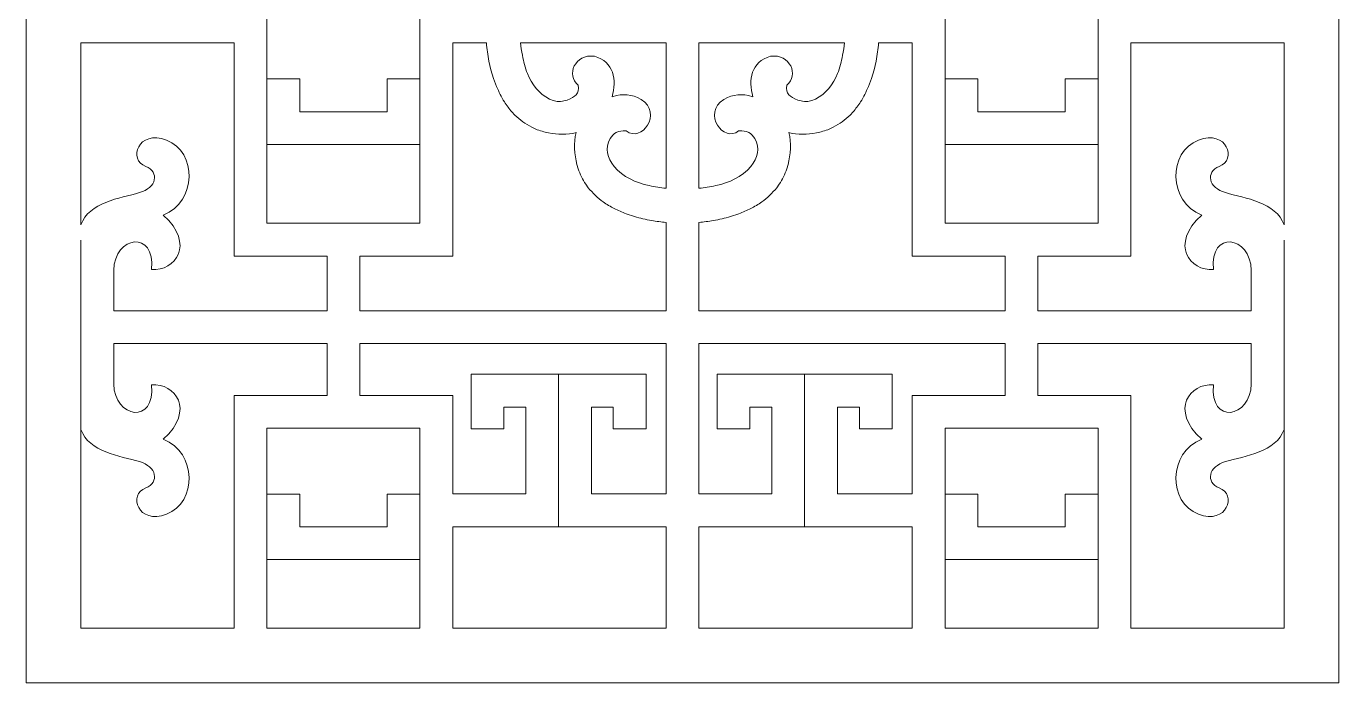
# Model space of a CAD drawing. Header units: centimetres. Extents: x 12.5 to 27.5, y -9.5 to -2.7.
# Drawn here: x 12.49 to 19.3, y -9.5 to -6.1 of the extents above; entities that cross this region are included whole.
import ezdxf

# ---------------------------------------------------------------- set-up
doc = ezdxf.new("R2010")
doc.units = ezdxf.units.CM
doc.header["$MEASUREMENT"] = 0
doc.layers.add('layer 1', color=7, linetype='Continuous')

msp = doc.modelspace()

# ---------------------------------------------------------------- linework, layer by layer
at = {"layer": 'layer 1', "color": 7, "lineweight": 9}
for points, knots in [([(12.48727, -2.6909), (12.48727, -2.6909), (19.29636, -2.6909), (19.29636, -2.6909), (19.29636, -2.6909), (19.29636, -2.6909), (19.29636, -9.5), (19.29636, -9.5), (19.29636, -9.5), (19.29636, -9.5), (12.48727, -9.5), (12.48727, -9.5), (12.48727, -9.5), (12.48727, -9.5), (12.48727, -2.6909), (12.48727, -2.6909)], [0, 0, 0, 0, 0.2, 0.2, 0.2, 0.2, 0.4, 0.4, 0.4, 0.4, 0.6, 0.6, 0.6, 0.6, 1, 1, 1, 1]), ([(14.52999, -6.36864), (14.52999, -6.36864), (14.35976, -6.36864), (14.35976, -6.36864), (14.35976, -6.36864), (14.35976, -6.36864), (14.35976, -6.53887), (14.35976, -6.53887), (14.35976, -6.53887), (14.35976, -6.53887), (13.90583, -6.53887), (13.90583, -6.53887), (13.90583, -6.53887), (13.90583, -6.53887), (13.90583, -6.36864), (13.90583, -6.36864), (13.90583, -6.36864), (13.90583, -6.36864), (13.73562, -6.36864), (13.73562, -6.36864), (13.73562, -6.36864), (13.73562, -6.36864), (13.73562, -5.82226), (13.73562, -5.82226), (13.73562, -5.82226), (13.73562, -5.82226), (13.90583, -5.82226), (13.90583, -5.82226), (13.90583, -5.82226), (13.90583, -5.82226), (13.90583, -5.65204), (13.90583, -5.65204), (13.90583, -5.65204), (13.90583, -5.65204), (14.35976, -5.65204), (14.35976, -5.65204), (14.35976, -5.65204), (14.35976, -5.65204), (14.35976, -5.82226), (14.35976, -5.82226), (14.35976, -5.82226), (14.35976, -5.82226), (14.52999, -5.82226), (14.52999, -5.82226), (14.52999, -5.82226), (14.52999, -5.82226), (14.52999, -6.36864), (14.52999, -6.36864)], [0, 0, 0, 0, 0.0769231, 0.0769231, 0.0769231, 0.0769231, 0.1538462, 0.1538462, 0.1538462, 0.1538462, 0.2307692, 0.2307692, 0.2307692, 0.2307692, 0.3076923, 0.3076923, 0.3076923, 0.3076923, 0.3846154, 0.3846154, 0.3846154, 0.3846154, 0.4615385, 0.4615385, 0.4615385, 0.4615385, 0.5384615, 0.5384615, 0.5384615, 0.5384615, 0.6153846, 0.6153846, 0.6153846, 0.6153846, 0.6923077, 0.6923077, 0.6923077, 0.6923077, 0.7692308, 0.7692308, 0.7692308, 0.7692308, 0.8461538, 0.8461538, 0.8461538, 0.8461538, 1, 1, 1, 1]), ([(18.04804, -6.36864), (18.04804, -6.36864), (17.8778, -6.36864), (17.8778, -6.36864), (17.8778, -6.36864), (17.8778, -6.36864), (17.8778, -6.53887), (17.8778, -6.53887), (17.8778, -6.53887), (17.8778, -6.53887), (17.42387, -6.53887), (17.42387, -6.53887), (17.42387, -6.53887), (17.42387, -6.53887), (17.42387, -6.36864), (17.42387, -6.36864), (17.42387, -6.36864), (17.42387, -6.36864), (17.25364, -6.36864), (17.25364, -6.36864), (17.25364, -6.36864), (17.25364, -6.36864), (17.25364, -5.82226), (17.25364, -5.82226), (17.25364, -5.82226), (17.25364, -5.82226), (17.42387, -5.82226), (17.42387, -5.82226), (17.42387, -5.82226), (17.42387, -5.82226), (17.42387, -5.65204), (17.42387, -5.65204), (17.42387, -5.65204), (17.42387, -5.65204), (17.8778, -5.65204), (17.8778, -5.65204), (17.8778, -5.65204), (17.8778, -5.65204), (17.8778, -5.82226), (17.8778, -5.82226), (17.8778, -5.82226), (17.8778, -5.82226), (18.04804, -5.82226), (18.04804, -5.82226), (18.04804, -5.82226), (18.04804, -5.82226), (18.04804, -6.36864), (18.04804, -6.36864)], [0, 0, 0, 0, 0.0769231, 0.0769231, 0.0769231, 0.0769231, 0.1538462, 0.1538462, 0.1538462, 0.1538462, 0.2307692, 0.2307692, 0.2307692, 0.2307692, 0.3076923, 0.3076923, 0.3076923, 0.3076923, 0.3846154, 0.3846154, 0.3846154, 0.3846154, 0.4615385, 0.4615385, 0.4615385, 0.4615385, 0.5384615, 0.5384615, 0.5384615, 0.5384615, 0.6153846, 0.6153846, 0.6153846, 0.6153846, 0.6923077, 0.6923077, 0.6923077, 0.6923077, 0.7692308, 0.7692308, 0.7692308, 0.7692308, 0.8461538, 0.8461538, 0.8461538, 0.8461538, 1, 1, 1, 1]), ([(14.04769, -7.28704), (14.04769, -7.28704), (13.56536, -7.28704), (13.56536, -7.28704), (13.56536, -7.28704), (13.56536, -7.28704), (13.56536, -6.18056), (13.56536, -6.18056), (13.56536, -6.18056), (13.56536, -6.18056), (12.77096, -6.18056), (12.77096, -6.18056), (12.77096, -6.18056), (12.77096, -6.18056), (12.77096, -7.12467), (12.77096, -7.12467), (12.77096, -7.12467), (12.8115, -7.00799), (12.9753, -6.98745), (13.07415, -6.95829), (13.07415, -6.95829), (13.1641, -6.93398), (13.17949, -6.85133), (13.1082, -6.82217), (13.1082, -6.82217), (13.01365, -6.78975), (13.06654, -6.6285), (13.21515, -6.68604), (13.21515, -6.68604), (13.37411, -6.74704), (13.37336, -7.00431), (13.19812, -7.07497), (13.19812, -7.07497), (13.36658, -7.22672), (13.25885, -7.3665), (13.13645, -7.35696), (13.13645, -7.35696), (13.15931, -7.15054), (12.94403, -7.18069), (12.94123, -7.3618), (12.94123, -7.3618), (12.94123, -7.3618), (12.94123, -7.57074), (12.94123, -7.57074), (12.94123, -7.57074), (12.94123, -7.57074), (14.04769, -7.57074), (14.04769, -7.57074), (14.04769, -7.57074), (14.04769, -7.57074), (14.04769, -7.28704), (14.04769, -7.28704)], [0, 0, 0, 0, 0.0714286, 0.0714286, 0.0714286, 0.0714286, 0.1428571, 0.1428571, 0.1428571, 0.1428571, 0.2142857, 0.2142857, 0.2142857, 0.2142857, 0.2857143, 0.2857143, 0.2857143, 0.2857143, 0.3571429, 0.3571429, 0.3571429, 0.3571429, 0.4285714, 0.4285714, 0.4285714, 0.4285714, 0.5, 0.5, 0.5, 0.5, 0.5714286, 0.5714286, 0.5714286, 0.5714286, 0.6428571, 0.6428571, 0.6428571, 0.6428571, 0.7142857, 0.7142857, 0.7142857, 0.7142857, 0.7857143, 0.7857143, 0.7857143, 0.7857143, 0.8571429, 0.8571429, 0.8571429, 0.8571429, 1, 1, 1, 1]), ([(15.80668, -7.11256), (15.78175, -7.11035), (15.75682, -7.10724), (15.73196, -7.1033), (15.73196, -7.1033), (15.70149, -7.09717), (15.67212, -7.09037), (15.64207, -7.08246), (15.64207, -7.08246), (15.64207, -7.08246), (15.59885, -7.06802), (15.59885, -7.06802), (15.59885, -7.06802), (15.57802, -7.05934), (15.55757, -7.05083), (15.5373, -7.04092), (15.5373, -7.04092), (15.51773, -7.03024), (15.4994, -7.01918), (15.48089, -7.00672), (15.48089, -7.00672), (15.45079, -6.98412), (15.42659, -6.96152), (15.40249, -6.93254), (15.40249, -6.93254), (15.40249, -6.93254), (15.38969, -6.91496), (15.38969, -6.91496), (15.38969, -6.91496), (15.37314, -6.88871), (15.36118, -6.86436), (15.35036, -6.83526), (15.35036, -6.83526), (15.35036, -6.83526), (15.34379, -6.813), (15.34379, -6.813), (15.34379, -6.813), (15.33186, -6.75928), (15.32603, -6.70074), (15.34026, -6.64688), (15.34026, -6.64688), (15.29353, -6.65929), (15.24451, -6.65575), (15.1972, -6.6485), (15.1972, -6.6485), (15.17382, -6.64328), (15.15278, -6.63712), (15.13033, -6.62877), (15.13033, -6.62877), (15.13033, -6.62877), (15.10991, -6.61949), (15.10991, -6.61949), (15.10991, -6.61949), (15.07619, -6.60129), (15.04977, -6.58201), (15.02194, -6.5557), (15.02194, -6.5557), (15.02194, -6.5557), (15.00712, -6.5399), (15.00712, -6.5399), (15.00712, -6.5399), (14.99286, -6.5229), (14.98028, -6.50605), (14.96789, -6.48764), (14.96789, -6.48764), (14.95229, -6.46177), (14.9393, -6.43633), (14.92716, -6.40865), (14.92716, -6.40865), (14.92716, -6.40865), (14.91131, -6.36613), (14.91131, -6.36613), (14.91131, -6.36613), (14.91131, -6.36613), (14.89828, -6.32215), (14.89828, -6.32215), (14.89828, -6.32215), (14.89828, -6.32215), (14.88791, -6.27707), (14.88791, -6.27707), (14.88791, -6.27707), (14.88196, -6.24491), (14.87723, -6.21294), (14.87425, -6.18056), (14.87425, -6.18056), (14.87425, -6.18056), (14.70022, -6.18056), (14.70022, -6.18056), (14.70022, -6.18056), (14.70022, -6.18056), (14.70022, -7.28704), (14.70022, -7.28704), (14.70022, -7.28704), (14.70022, -7.28704), (14.21792, -7.28704), (14.21792, -7.28704), (14.21792, -7.28704), (14.21792, -7.28704), (14.21792, -7.57074), (14.21792, -7.57074), (14.21792, -7.57074), (14.21792, -7.57074), (15.80668, -7.57074), (15.80668, -7.57074), (15.80668, -7.57074), (15.80668, -7.57074), (15.80668, -7.11256), (15.80668, -7.11256)], [0, 0, 0, 0, 0.0357143, 0.0357143, 0.0357143, 0.0357143, 0.0714286, 0.0714286, 0.0714286, 0.0714286, 0.1071429, 0.1071429, 0.1071429, 0.1071429, 0.1428571, 0.1428571, 0.1428571, 0.1428571, 0.1785714, 0.1785714, 0.1785714, 0.1785714, 0.2142857, 0.2142857, 0.2142857, 0.2142857, 0.25, 0.25, 0.25, 0.25, 0.2857143, 0.2857143, 0.2857143, 0.2857143, 0.3214286, 0.3214286, 0.3214286, 0.3214286, 0.3571429, 0.3571429, 0.3571429, 0.3571429, 0.3928571, 0.3928571, 0.3928571, 0.3928571, 0.4285714, 0.4285714, 0.4285714, 0.4285714, 0.4642857, 0.4642857, 0.4642857, 0.4642857, 0.5, 0.5, 0.5, 0.5, 0.5357143, 0.5357143, 0.5357143, 0.5357143, 0.5714286, 0.5714286, 0.5714286, 0.5714286, 0.6071429, 0.6071429, 0.6071429, 0.6071429, 0.6428571, 0.6428571, 0.6428571, 0.6428571, 0.6785714, 0.6785714, 0.6785714, 0.6785714, 0.7142857, 0.7142857, 0.7142857, 0.7142857, 0.75, 0.75, 0.75, 0.75, 0.7857143, 0.7857143, 0.7857143, 0.7857143, 0.8214286, 0.8214286, 0.8214286, 0.8214286, 0.8571429, 0.8571429, 0.8571429, 0.8571429, 0.8928571, 0.8928571, 0.8928571, 0.8928571, 0.9285714, 0.9285714, 0.9285714, 0.9285714, 1, 1, 1, 1]), ([(15.05096, -6.18056), (15.05348, -6.20156), (15.05683, -6.22325), (15.06113, -6.24616), (15.06113, -6.24616), (15.06723, -6.27889), (15.0753, -6.31025), (15.08777, -6.34118), (15.08777, -6.34118), (15.10968, -6.39569), (15.1485, -6.44591), (15.20105, -6.4734), (15.20105, -6.4734), (15.20105, -6.4734), (15.22153, -6.48126), (15.22153, -6.48126), (15.22153, -6.48126), (15.22153, -6.48126), (15.24107, -6.48527), (15.24107, -6.48527), (15.24107, -6.48527), (15.24107, -6.48527), (15.25964, -6.48595), (15.25964, -6.48595), (15.25964, -6.48595), (15.27198, -6.4843), (15.28176, -6.48221), (15.29365, -6.47859), (15.29365, -6.47859), (15.33622, -6.45989), (15.35574, -6.44787), (15.35138, -6.40059), (15.35138, -6.40059), (15.2849, -6.35018), (15.33434, -6.23627), (15.43505, -6.25122), (15.43505, -6.25122), (15.53587, -6.27855), (15.55176, -6.37575), (15.52702, -6.46059), (15.52702, -6.46059), (15.5868, -6.44357), (15.62674, -6.44757), (15.6769, -6.47477), (15.6769, -6.47477), (15.7935, -6.54784), (15.67618, -6.70133), (15.6004, -6.63819), (15.6004, -6.63819), (15.55598, -6.63494), (15.53419, -6.65004), (15.51662, -6.6782), (15.51662, -6.6782), (15.48672, -6.72834), (15.50307, -6.7785), (15.53674, -6.82195), (15.53674, -6.82195), (15.58399, -6.87753), (15.64987, -6.90658), (15.7194, -6.92166), (15.7194, -6.92166), (15.74851, -6.92799), (15.77757, -6.93264), (15.80668, -6.93574), (15.80668, -6.93574), (15.80668, -6.93574), (15.80668, -6.18056), (15.80668, -6.18056), (15.80668, -6.18056), (15.80668, -6.18056), (15.05096, -6.18056), (15.05096, -6.18056)], [0, 0, 0, 0, 0.0526316, 0.0526316, 0.0526316, 0.0526316, 0.1052632, 0.1052632, 0.1052632, 0.1052632, 0.1578947, 0.1578947, 0.1578947, 0.1578947, 0.2105263, 0.2105263, 0.2105263, 0.2105263, 0.2631579, 0.2631579, 0.2631579, 0.2631579, 0.3157895, 0.3157895, 0.3157895, 0.3157895, 0.3684211, 0.3684211, 0.3684211, 0.3684211, 0.4210526, 0.4210526, 0.4210526, 0.4210526, 0.4736842, 0.4736842, 0.4736842, 0.4736842, 0.5263158, 0.5263158, 0.5263158, 0.5263158, 0.5789474, 0.5789474, 0.5789474, 0.5789474, 0.6315789, 0.6315789, 0.6315789, 0.6315789, 0.6842105, 0.6842105, 0.6842105, 0.6842105, 0.7368421, 0.7368421, 0.7368421, 0.7368421, 0.7894737, 0.7894737, 0.7894737, 0.7894737, 0.8421053, 0.8421053, 0.8421053, 0.8421053, 0.8947368, 0.8947368, 0.8947368, 0.8947368, 1, 1, 1, 1]), ([(15.97695, -6.93574), (16.00606, -6.93264), (16.03512, -6.92799), (16.06423, -6.92166), (16.06423, -6.92166), (16.13372, -6.90658), (16.19963, -6.87753), (16.24687, -6.82195), (16.24687, -6.82195), (16.28055, -6.7785), (16.2969, -6.72834), (16.26698, -6.6782), (16.26698, -6.6782), (16.24941, -6.65004), (16.22765, -6.63494), (16.1832, -6.63819), (16.1832, -6.63819), (16.10745, -6.70133), (15.99013, -6.54784), (16.10673, -6.47477), (16.10673, -6.47477), (16.15686, -6.44757), (16.19683, -6.44357), (16.25661, -6.46059), (16.25661, -6.46059), (16.23183, -6.37575), (16.24776, -6.27855), (16.34859, -6.25122), (16.34859, -6.25122), (16.44929, -6.23627), (16.49873, -6.35018), (16.43225, -6.40059), (16.43225, -6.40059), (16.42789, -6.44787), (16.44741, -6.45989), (16.48997, -6.47859), (16.48997, -6.47859), (16.50187, -6.48221), (16.51164, -6.4843), (16.52399, -6.48595), (16.52399, -6.48595), (16.52399, -6.48595), (16.54255, -6.48527), (16.54255, -6.48527), (16.54255, -6.48527), (16.54255, -6.48527), (16.5621, -6.48126), (16.5621, -6.48126), (16.5621, -6.48126), (16.5621, -6.48126), (16.58254, -6.4734), (16.58254, -6.4734), (16.58254, -6.4734), (16.63512, -6.44591), (16.67395, -6.39569), (16.69587, -6.34118), (16.69587, -6.34118), (16.7083, -6.31025), (16.71641, -6.27889), (16.7225, -6.24616), (16.7225, -6.24616), (16.72677, -6.22336), (16.73012, -6.20165), (16.7326, -6.18056), (16.7326, -6.18056), (16.7326, -6.18056), (15.97695, -6.18056), (15.97695, -6.18056), (15.97695, -6.18056), (15.97695, -6.18056), (15.97695, -6.93574), (15.97695, -6.93574)], [0, 0, 0, 0, 0.0526316, 0.0526316, 0.0526316, 0.0526316, 0.1052632, 0.1052632, 0.1052632, 0.1052632, 0.1578947, 0.1578947, 0.1578947, 0.1578947, 0.2105263, 0.2105263, 0.2105263, 0.2105263, 0.2631579, 0.2631579, 0.2631579, 0.2631579, 0.3157895, 0.3157895, 0.3157895, 0.3157895, 0.3684211, 0.3684211, 0.3684211, 0.3684211, 0.4210526, 0.4210526, 0.4210526, 0.4210526, 0.4736842, 0.4736842, 0.4736842, 0.4736842, 0.5263158, 0.5263158, 0.5263158, 0.5263158, 0.5789474, 0.5789474, 0.5789474, 0.5789474, 0.6315789, 0.6315789, 0.6315789, 0.6315789, 0.6842105, 0.6842105, 0.6842105, 0.6842105, 0.7368421, 0.7368421, 0.7368421, 0.7368421, 0.7894737, 0.7894737, 0.7894737, 0.7894737, 0.8421053, 0.8421053, 0.8421053, 0.8421053, 0.8947368, 0.8947368, 0.8947368, 0.8947368, 1, 1, 1, 1]), ([(16.90938, -6.18056), (16.90636, -6.21294), (16.90167, -6.24491), (16.89572, -6.27707), (16.89572, -6.27707), (16.89572, -6.27707), (16.88535, -6.32215), (16.88535, -6.32215), (16.88535, -6.32215), (16.88535, -6.32215), (16.87231, -6.36613), (16.87231, -6.36613), (16.87231, -6.36613), (16.87231, -6.36613), (16.85647, -6.40865), (16.85647, -6.40865), (16.85647, -6.40865), (16.84433, -6.43633), (16.83134, -6.46177), (16.81573, -6.48764), (16.81573, -6.48764), (16.80335, -6.50605), (16.79074, -6.5229), (16.77651, -6.5399), (16.77651, -6.5399), (16.77651, -6.5399), (16.76169, -6.5557), (16.76169, -6.5557), (16.76169, -6.5557), (16.73385, -6.58201), (16.70743, -6.60129), (16.67372, -6.61949), (16.67372, -6.61949), (16.67372, -6.61949), (16.6533, -6.62877), (16.6533, -6.62877), (16.6533, -6.62877), (16.63085, -6.63712), (16.60981, -6.64328), (16.58643, -6.6485), (16.58643, -6.6485), (16.53912, -6.65575), (16.4901, -6.65929), (16.44337, -6.64688), (16.44337, -6.64688), (16.4576, -6.70074), (16.45177, -6.75928), (16.43984, -6.813), (16.43984, -6.813), (16.43984, -6.813), (16.43327, -6.83526), (16.43327, -6.83526), (16.43327, -6.83526), (16.42244, -6.86436), (16.41046, -6.88871), (16.39393, -6.91496), (16.39393, -6.91496), (16.39393, -6.91496), (16.38114, -6.93254), (16.38114, -6.93254), (16.38114, -6.93254), (16.35704, -6.96152), (16.33283, -6.98412), (16.3027, -7.00672), (16.3027, -7.00672), (16.28423, -7.01918), (16.2659, -7.03024), (16.24633, -7.04092), (16.24633, -7.04092), (16.22606, -7.05083), (16.20562, -7.05934), (16.18478, -7.06802), (16.18478, -7.06802), (16.18478, -7.06802), (16.14156, -7.08246), (16.14156, -7.08246), (16.14156, -7.08246), (16.11151, -7.09037), (16.08213, -7.09717), (16.05167, -7.1033), (16.05167, -7.1033), (16.0268, -7.10724), (16.00188, -7.11035), (15.97695, -7.11256), (15.97695, -7.11256), (15.97695, -7.11256), (15.97695, -7.57074), (15.97695, -7.57074), (15.97695, -7.57074), (15.97695, -7.57074), (17.56571, -7.57074), (17.56571, -7.57074), (17.56571, -7.57074), (17.56571, -7.57074), (17.56571, -7.28704), (17.56571, -7.28704), (17.56571, -7.28704), (17.56571, -7.28704), (17.08341, -7.28704), (17.08341, -7.28704), (17.08341, -7.28704), (17.08341, -7.28704), (17.08341, -6.18056), (17.08341, -6.18056), (17.08341, -6.18056), (17.08341, -6.18056), (16.90938, -6.18056), (16.90938, -6.18056)], [0, 0, 0, 0, 0.0357143, 0.0357143, 0.0357143, 0.0357143, 0.0714286, 0.0714286, 0.0714286, 0.0714286, 0.1071429, 0.1071429, 0.1071429, 0.1071429, 0.1428571, 0.1428571, 0.1428571, 0.1428571, 0.1785714, 0.1785714, 0.1785714, 0.1785714, 0.2142857, 0.2142857, 0.2142857, 0.2142857, 0.25, 0.25, 0.25, 0.25, 0.2857143, 0.2857143, 0.2857143, 0.2857143, 0.3214286, 0.3214286, 0.3214286, 0.3214286, 0.3571429, 0.3571429, 0.3571429, 0.3571429, 0.3928571, 0.3928571, 0.3928571, 0.3928571, 0.4285714, 0.4285714, 0.4285714, 0.4285714, 0.4642857, 0.4642857, 0.4642857, 0.4642857, 0.5, 0.5, 0.5, 0.5, 0.5357143, 0.5357143, 0.5357143, 0.5357143, 0.5714286, 0.5714286, 0.5714286, 0.5714286, 0.6071429, 0.6071429, 0.6071429, 0.6071429, 0.6428571, 0.6428571, 0.6428571, 0.6428571, 0.6785714, 0.6785714, 0.6785714, 0.6785714, 0.7142857, 0.7142857, 0.7142857, 0.7142857, 0.75, 0.75, 0.75, 0.75, 0.7857143, 0.7857143, 0.7857143, 0.7857143, 0.8214286, 0.8214286, 0.8214286, 0.8214286, 0.8571429, 0.8571429, 0.8571429, 0.8571429, 0.8928571, 0.8928571, 0.8928571, 0.8928571, 0.9285714, 0.9285714, 0.9285714, 0.9285714, 1, 1, 1, 1]), ([(18.21827, -6.18056), (18.21827, -6.18056), (18.21827, -7.28704), (18.21827, -7.28704), (18.21827, -7.28704), (18.21827, -7.28704), (17.73594, -7.28704), (17.73594, -7.28704), (17.73594, -7.28704), (17.73594, -7.28704), (17.73594, -7.57074), (17.73594, -7.57074), (17.73594, -7.57074), (17.73594, -7.57074), (18.8424, -7.57074), (18.8424, -7.57074), (18.8424, -7.57074), (18.8424, -7.57074), (18.8424, -7.3618), (18.8424, -7.3618), (18.8424, -7.3618), (18.8396, -7.18069), (18.62431, -7.15054), (18.64719, -7.35696), (18.64719, -7.35696), (18.52478, -7.3665), (18.41705, -7.22672), (18.58551, -7.07497), (18.58551, -7.07497), (18.41026, -7.00431), (18.40951, -6.74704), (18.56848, -6.68604), (18.56848, -6.68604), (18.71709, -6.6285), (18.76998, -6.78975), (18.67543, -6.82217), (18.67543, -6.82217), (18.60413, -6.85133), (18.61953, -6.93398), (18.70947, -6.95829), (18.70947, -6.95829), (18.80833, -6.98745), (18.97213, -7.00799), (19.01267, -7.12467), (19.01267, -7.12467), (19.01267, -7.12467), (19.01267, -6.18056), (19.01267, -6.18056), (19.01267, -6.18056), (19.01267, -6.18056), (18.21827, -6.18056), (18.21827, -6.18056)], [0, 0, 0, 0, 0.0714286, 0.0714286, 0.0714286, 0.0714286, 0.1428571, 0.1428571, 0.1428571, 0.1428571, 0.2142857, 0.2142857, 0.2142857, 0.2142857, 0.2857143, 0.2857143, 0.2857143, 0.2857143, 0.3571429, 0.3571429, 0.3571429, 0.3571429, 0.4285714, 0.4285714, 0.4285714, 0.4285714, 0.5, 0.5, 0.5, 0.5, 0.5714286, 0.5714286, 0.5714286, 0.5714286, 0.6428571, 0.6428571, 0.6428571, 0.6428571, 0.7142857, 0.7142857, 0.7142857, 0.7142857, 0.7857143, 0.7857143, 0.7857143, 0.7857143, 0.8571429, 0.8571429, 0.8571429, 0.8571429, 1, 1, 1, 1]), ([(13.73562, -6.70909), (13.73562, -6.70909), (13.73562, -6.36864), (13.73562, -6.36864), (13.73562, -6.36864), (13.73562, -6.36864), (13.73562, -6.70909), (13.73562, -6.70909)], [0, 0, 0, 0, 0.3333333, 0.3333333, 0.3333333, 0.3333333, 1, 1, 1, 1]), ([(14.52999, -6.70909), (14.52999, -6.70909), (14.52999, -6.36864), (14.52999, -6.36864), (14.52999, -6.36864), (14.52999, -6.36864), (14.52999, -6.70909), (14.52999, -6.70909)], [0, 0, 0, 0, 0.3333333, 0.3333333, 0.3333333, 0.3333333, 1, 1, 1, 1]), ([(17.25364, -6.70909), (17.25364, -6.70909), (17.25364, -6.36864), (17.25364, -6.36864), (17.25364, -6.36864), (17.25364, -6.36864), (17.25364, -6.70909), (17.25364, -6.70909)], [0, 0, 0, 0, 0.3333333, 0.3333333, 0.3333333, 0.3333333, 1, 1, 1, 1]), ([(18.04804, -6.70909), (18.04804, -6.70909), (18.04804, -6.36864), (18.04804, -6.36864), (18.04804, -6.36864), (18.04804, -6.36864), (18.04804, -6.70909), (18.04804, -6.70909)], [0, 0, 0, 0, 0.3333333, 0.3333333, 0.3333333, 0.3333333, 1, 1, 1, 1]), ([(13.73562, -6.70909), (13.95802, -6.70909), (14.36681, -6.70909), (14.52999, -6.70909), (14.52999, -6.70909), (14.52999, -6.70909), (14.52999, -7.11681), (14.52999, -7.11681), (14.52999, -7.11681), (14.52999, -7.11681), (13.73562, -7.11681), (13.73562, -7.11681), (13.73562, -7.11681), (13.73562, -7.11681), (13.73562, -6.70909), (13.73562, -6.70909)], [0, 0, 0, 0, 0.2, 0.2, 0.2, 0.2, 0.4, 0.4, 0.4, 0.4, 0.6, 0.6, 0.6, 0.6, 1, 1, 1, 1]), ([(17.25364, -6.70909), (17.47606, -6.70909), (17.88483, -6.70909), (18.04804, -6.70909), (18.04804, -6.70909), (18.04804, -6.70909), (18.04804, -7.11681), (18.04804, -7.11681), (18.04804, -7.11681), (18.04804, -7.11681), (17.25364, -7.11681), (17.25364, -7.11681), (17.25364, -7.11681), (17.25364, -7.11681), (17.25364, -6.70909), (17.25364, -6.70909)], [0, 0, 0, 0, 0.2, 0.2, 0.2, 0.2, 0.4, 0.4, 0.4, 0.4, 0.6, 0.6, 0.6, 0.6, 1, 1, 1, 1]), ([(12.77096, -8.26759), (12.77096, -8.26759), (12.77096, -7.20518), (12.77096, -7.20518), (12.77096, -7.20518), (12.77096, -7.20518), (12.77096, -8.26759), (12.77096, -8.26759)], [0, 0, 0, 0, 0.3333333, 0.3333333, 0.3333333, 0.3333333, 1, 1, 1, 1]), ([(19.01267, -8.26759), (19.01267, -8.26759), (19.01267, -7.20518), (19.01267, -7.20518), (19.01267, -7.20518), (19.01267, -7.20518), (19.01267, -8.26759), (19.01267, -8.26759)], [0, 0, 0, 0, 0.3333333, 0.3333333, 0.3333333, 0.3333333, 1, 1, 1, 1]), ([(14.04769, -8.00955), (14.04769, -8.00955), (14.04769, -7.74098), (14.04769, -7.74098), (14.04769, -7.74098), (14.04769, -7.74098), (12.94123, -7.74098), (12.94123, -7.74098), (12.94123, -7.74098), (12.94123, -7.74098), (12.94123, -7.94992), (12.94123, -7.94992), (12.94123, -7.94992), (12.94403, -8.13104), (13.15931, -8.16117), (13.13645, -7.95478), (13.13645, -7.95478), (13.25885, -7.94524), (13.36658, -8.08499), (13.19812, -8.23675), (13.19812, -8.23675), (13.37336, -8.30742), (13.37411, -8.56469), (13.21515, -8.62571), (13.21515, -8.62571), (13.06654, -8.68323), (13.01365, -8.52198), (13.1082, -8.48956), (13.1082, -8.48956), (13.17949, -8.4604), (13.1641, -8.37776), (13.07415, -8.35344), (13.07415, -8.35344), (12.9753, -8.32427), (12.8115, -8.30374), (12.77096, -8.18706), (12.77096, -8.18706), (12.77096, -8.18706), (12.77096, -9.21628), (12.77096, -9.21628), (12.77096, -9.21628), (12.77096, -9.21628), (13.56536, -9.21628), (13.56536, -9.21628), (13.56536, -9.21628), (13.56536, -9.21628), (13.56536, -8.00955), (13.56536, -8.00955), (13.56536, -8.00955), (13.56536, -8.00955), (14.04769, -8.00955), (14.04769, -8.00955)], [0, 0, 0, 0, 0.0714286, 0.0714286, 0.0714286, 0.0714286, 0.1428571, 0.1428571, 0.1428571, 0.1428571, 0.2142857, 0.2142857, 0.2142857, 0.2142857, 0.2857143, 0.2857143, 0.2857143, 0.2857143, 0.3571429, 0.3571429, 0.3571429, 0.3571429, 0.4285714, 0.4285714, 0.4285714, 0.4285714, 0.5, 0.5, 0.5, 0.5, 0.5714286, 0.5714286, 0.5714286, 0.5714286, 0.6428571, 0.6428571, 0.6428571, 0.6428571, 0.7142857, 0.7142857, 0.7142857, 0.7142857, 0.7857143, 0.7857143, 0.7857143, 0.7857143, 0.8571429, 0.8571429, 0.8571429, 0.8571429, 1, 1, 1, 1]), ([(15.80668, -8.52108), (15.80668, -8.52108), (15.41905, -8.52108), (15.41905, -8.52108), (15.41905, -8.52108), (15.41905, -8.52108), (15.41905, -8.07049), (15.41905, -8.07049), (15.41905, -8.07049), (15.41905, -8.07049), (15.53255, -8.07049), (15.53255, -8.07049), (15.53255, -8.07049), (15.53255, -8.07049), (15.53255, -8.18398), (15.53255, -8.18398), (15.53255, -8.18398), (15.53255, -8.18398), (15.70278, -8.18398), (15.70278, -8.18398), (15.70278, -8.18398), (15.70278, -8.18398), (15.70278, -7.90027), (15.70278, -7.90027), (15.70278, -7.90027), (15.55147, -7.90027), (15.40016, -7.90027), (15.24885, -7.90027), (15.24885, -7.90027), (15.0975, -7.90027), (14.9462, -7.90027), (14.79488, -7.90027), (14.79488, -7.90027), (14.79488, -7.90027), (14.79488, -8.18398), (14.79488, -8.18398), (14.79488, -8.18398), (14.79488, -8.18398), (14.96512, -8.18398), (14.96512, -8.18398), (14.96512, -8.18398), (14.96512, -8.18398), (14.96512, -8.07049), (14.96512, -8.07049), (14.96512, -8.07049), (14.96512, -8.07049), (15.07859, -8.07049), (15.07859, -8.07049), (15.07859, -8.07049), (15.07859, -8.07049), (15.07859, -8.52108), (15.07859, -8.52108), (15.07859, -8.52108), (15.07859, -8.52108), (14.70022, -8.52108), (14.70022, -8.52108), (14.70022, -8.52108), (14.70022, -8.52108), (14.70022, -8.00955), (14.70022, -8.00955), (14.70022, -8.00955), (14.70022, -8.00955), (14.21792, -8.00955), (14.21792, -8.00955), (14.21792, -8.00955), (14.21792, -8.00955), (14.21792, -7.74098), (14.21792, -7.74098), (14.21792, -7.74098), (14.21792, -7.74098), (15.80668, -7.74098), (15.80668, -7.74098), (15.80668, -7.74098), (15.80668, -7.74098), (15.80668, -8.52108), (15.80668, -8.52108)], [0, 0, 0, 0, 0.05, 0.05, 0.05, 0.05, 0.1, 0.1, 0.1, 0.1, 0.15, 0.15, 0.15, 0.15, 0.2, 0.2, 0.2, 0.2, 0.25, 0.25, 0.25, 0.25, 0.3, 0.3, 0.3, 0.3, 0.35, 0.35, 0.35, 0.35, 0.4, 0.4, 0.4, 0.4, 0.45, 0.45, 0.45, 0.45, 0.5, 0.5, 0.5, 0.5, 0.55, 0.55, 0.55, 0.55, 0.6, 0.6, 0.6, 0.6, 0.65, 0.65, 0.65, 0.65, 0.7, 0.7, 0.7, 0.7, 0.75, 0.75, 0.75, 0.75, 0.8, 0.8, 0.8, 0.8, 0.85, 0.85, 0.85, 0.85, 0.9, 0.9, 0.9, 0.9, 1, 1, 1, 1]), ([(17.08341, -8.52108), (17.08341, -8.52108), (16.69577, -8.52108), (16.69577, -8.52108), (16.69577, -8.52108), (16.69577, -8.52108), (16.69577, -8.07049), (16.69577, -8.07049), (16.69577, -8.07049), (16.69577, -8.07049), (16.80924, -8.07049), (16.80924, -8.07049), (16.80924, -8.07049), (16.80924, -8.07049), (16.80924, -8.18398), (16.80924, -8.18398), (16.80924, -8.18398), (16.80924, -8.18398), (16.97948, -8.18398), (16.97948, -8.18398), (16.97948, -8.18398), (16.97948, -8.18398), (16.97948, -7.90027), (16.97948, -7.90027), (16.97948, -7.90027), (16.82816, -7.90027), (16.67686, -7.90027), (16.52554, -7.90027), (16.52554, -7.90027), (16.3742, -7.90027), (16.22289, -7.90027), (16.07158, -7.90027), (16.07158, -7.90027), (16.07158, -7.90027), (16.07158, -8.18398), (16.07158, -8.18398), (16.07158, -8.18398), (16.07158, -8.18398), (16.24182, -8.18398), (16.24182, -8.18398), (16.24182, -8.18398), (16.24182, -8.18398), (16.24182, -8.07049), (16.24182, -8.07049), (16.24182, -8.07049), (16.24182, -8.07049), (16.35531, -8.07049), (16.35531, -8.07049), (16.35531, -8.07049), (16.35531, -8.07049), (16.35531, -8.52108), (16.35531, -8.52108), (16.35531, -8.52108), (16.35531, -8.52108), (15.97695, -8.52108), (15.97695, -8.52108), (15.97695, -8.52108), (15.97695, -8.52108), (15.97695, -7.74098), (15.97695, -7.74098), (15.97695, -7.74098), (15.97695, -7.74098), (17.56571, -7.74098), (17.56571, -7.74098), (17.56571, -7.74098), (17.56571, -7.74098), (17.56571, -8.00955), (17.56571, -8.00955), (17.56571, -8.00955), (17.56571, -8.00955), (17.08341, -8.00955), (17.08341, -8.00955), (17.08341, -8.00955), (17.08341, -8.00955), (17.08341, -8.52108), (17.08341, -8.52108)], [0, 0, 0, 0, 0.05, 0.05, 0.05, 0.05, 0.1, 0.1, 0.1, 0.1, 0.15, 0.15, 0.15, 0.15, 0.2, 0.2, 0.2, 0.2, 0.25, 0.25, 0.25, 0.25, 0.3, 0.3, 0.3, 0.3, 0.35, 0.35, 0.35, 0.35, 0.4, 0.4, 0.4, 0.4, 0.45, 0.45, 0.45, 0.45, 0.5, 0.5, 0.5, 0.5, 0.55, 0.55, 0.55, 0.55, 0.6, 0.6, 0.6, 0.6, 0.65, 0.65, 0.65, 0.65, 0.7, 0.7, 0.7, 0.7, 0.75, 0.75, 0.75, 0.75, 0.8, 0.8, 0.8, 0.8, 0.85, 0.85, 0.85, 0.85, 0.9, 0.9, 0.9, 0.9, 1, 1, 1, 1]), ([(17.73594, -7.74098), (17.73594, -7.74098), (17.73594, -8.00955), (17.73594, -8.00955), (17.73594, -8.00955), (17.73594, -8.00955), (18.21827, -8.00955), (18.21827, -8.00955), (18.21827, -8.00955), (18.21827, -8.00955), (18.21827, -9.21628), (18.21827, -9.21628), (18.21827, -9.21628), (18.21827, -9.21628), (19.01267, -9.21628), (19.01267, -9.21628), (19.01267, -9.21628), (19.01267, -9.21628), (19.01267, -8.18706), (19.01267, -8.18706), (19.01267, -8.18706), (18.97213, -8.30374), (18.80833, -8.32427), (18.70947, -8.35344), (18.70947, -8.35344), (18.61953, -8.37776), (18.60413, -8.4604), (18.67543, -8.48956), (18.67543, -8.48956), (18.76998, -8.52198), (18.71709, -8.68323), (18.56848, -8.62571), (18.56848, -8.62571), (18.40951, -8.56469), (18.41026, -8.30742), (18.58551, -8.23675), (18.58551, -8.23675), (18.41705, -8.08499), (18.52478, -7.94524), (18.64719, -7.95478), (18.64719, -7.95478), (18.62431, -8.16117), (18.8396, -8.13104), (18.8424, -7.94992), (18.8424, -7.94992), (18.8424, -7.94992), (18.8424, -7.74098), (18.8424, -7.74098), (18.8424, -7.74098), (18.8424, -7.74098), (17.73594, -7.74098), (17.73594, -7.74098)], [0, 0, 0, 0, 0.0714286, 0.0714286, 0.0714286, 0.0714286, 0.1428571, 0.1428571, 0.1428571, 0.1428571, 0.2142857, 0.2142857, 0.2142857, 0.2142857, 0.2857143, 0.2857143, 0.2857143, 0.2857143, 0.3571429, 0.3571429, 0.3571429, 0.3571429, 0.4285714, 0.4285714, 0.4285714, 0.4285714, 0.5, 0.5, 0.5, 0.5, 0.5714286, 0.5714286, 0.5714286, 0.5714286, 0.6428571, 0.6428571, 0.6428571, 0.6428571, 0.7142857, 0.7142857, 0.7142857, 0.7142857, 0.7857143, 0.7857143, 0.7857143, 0.7857143, 0.8571429, 0.8571429, 0.8571429, 0.8571429, 1, 1, 1, 1]), ([(15.24885, -8.69131), (15.24885, -8.69131), (15.24885, -7.90027), (15.24885, -7.90027), (15.24885, -7.90027), (15.24885, -7.90027), (15.24885, -8.69131), (15.24885, -8.69131)], [0, 0, 0, 0, 0.3333333, 0.3333333, 0.3333333, 0.3333333, 1, 1, 1, 1]), ([(16.52554, -8.69131), (16.52554, -8.69131), (16.52554, -7.90027), (16.52554, -7.90027), (16.52554, -7.90027), (16.52554, -7.90027), (16.52554, -8.69131), (16.52554, -8.69131)], [0, 0, 0, 0, 0.3333333, 0.3333333, 0.3333333, 0.3333333, 1, 1, 1, 1]), ([(14.52999, -8.52119), (14.52999, -8.52119), (14.35976, -8.52119), (14.35976, -8.52119), (14.35976, -8.52119), (14.35976, -8.52119), (14.35976, -8.69141), (14.35976, -8.69141), (14.35976, -8.69141), (14.35976, -8.69141), (13.90583, -8.69141), (13.90583, -8.69141), (13.90583, -8.69141), (13.90583, -8.69141), (13.90583, -8.52119), (13.90583, -8.52119), (13.90583, -8.52119), (13.90583, -8.52119), (13.73562, -8.52119), (13.73562, -8.52119), (13.73562, -8.52119), (13.73562, -8.52119), (13.73562, -8.17978), (13.73562, -8.17978), (13.73562, -8.17978), (13.73562, -8.17978), (14.52999, -8.17978), (14.52999, -8.17978), (14.52999, -8.17978), (14.52999, -8.17978), (14.52999, -8.52119), (14.52999, -8.52119)], [0, 0, 0, 0, 0.1111111, 0.1111111, 0.1111111, 0.1111111, 0.2222222, 0.2222222, 0.2222222, 0.2222222, 0.3333333, 0.3333333, 0.3333333, 0.3333333, 0.4444444, 0.4444444, 0.4444444, 0.4444444, 0.5555556, 0.5555556, 0.5555556, 0.5555556, 0.6666667, 0.6666667, 0.6666667, 0.6666667, 0.7777778, 0.7777778, 0.7777778, 0.7777778, 1, 1, 1, 1]), ([(18.04804, -8.52119), (18.04804, -8.52119), (17.8778, -8.52119), (17.8778, -8.52119), (17.8778, -8.52119), (17.8778, -8.52119), (17.8778, -8.69141), (17.8778, -8.69141), (17.8778, -8.69141), (17.8778, -8.69141), (17.42387, -8.69141), (17.42387, -8.69141), (17.42387, -8.69141), (17.42387, -8.69141), (17.42387, -8.52119), (17.42387, -8.52119), (17.42387, -8.52119), (17.42387, -8.52119), (17.25364, -8.52119), (17.25364, -8.52119), (17.25364, -8.52119), (17.25364, -8.52119), (17.25364, -8.17978), (17.25364, -8.17978), (17.25364, -8.17978), (17.25364, -8.17978), (18.04804, -8.17978), (18.04804, -8.17978), (18.04804, -8.17978), (18.04804, -8.17978), (18.04804, -8.52119), (18.04804, -8.52119)], [0, 0, 0, 0, 0.1111111, 0.1111111, 0.1111111, 0.1111111, 0.2222222, 0.2222222, 0.2222222, 0.2222222, 0.3333333, 0.3333333, 0.3333333, 0.3333333, 0.4444444, 0.4444444, 0.4444444, 0.4444444, 0.5555556, 0.5555556, 0.5555556, 0.5555556, 0.6666667, 0.6666667, 0.6666667, 0.6666667, 0.7777778, 0.7777778, 0.7777778, 0.7777778, 1, 1, 1, 1]), ([(13.73562, -8.52119), (13.73562, -8.52119), (13.73562, -8.86165), (13.73562, -8.86165), (13.73562, -8.86165), (13.73562, -8.86165), (13.73562, -8.52119), (13.73562, -8.52119)], [0, 0, 0, 0, 0.3333333, 0.3333333, 0.3333333, 0.3333333, 1, 1, 1, 1]), ([(14.52999, -8.52119), (14.52999, -8.52119), (14.52999, -8.86165), (14.52999, -8.86165), (14.52999, -8.86165), (14.52999, -8.86165), (14.52999, -8.52119), (14.52999, -8.52119)], [0, 0, 0, 0, 0.3333333, 0.3333333, 0.3333333, 0.3333333, 1, 1, 1, 1]), ([(17.25364, -8.52119), (17.25364, -8.52119), (17.25364, -8.86165), (17.25364, -8.86165), (17.25364, -8.86165), (17.25364, -8.86165), (17.25364, -8.52119), (17.25364, -8.52119)], [0, 0, 0, 0, 0.3333333, 0.3333333, 0.3333333, 0.3333333, 1, 1, 1, 1]), ([(18.04804, -8.52119), (18.04804, -8.52119), (18.04804, -8.86165), (18.04804, -8.86165), (18.04804, -8.86165), (18.04804, -8.86165), (18.04804, -8.52119), (18.04804, -8.52119)], [0, 0, 0, 0, 0.3333333, 0.3333333, 0.3333333, 0.3333333, 1, 1, 1, 1]), ([(14.70022, -8.69131), (14.70022, -8.69131), (15.24885, -8.69131), (15.24885, -8.69131), (15.24885, -8.69131), (15.24885, -8.69131), (15.80668, -8.69131), (15.80668, -8.69131), (15.80668, -8.69131), (15.80668, -8.69131), (15.80668, -9.21628), (15.80668, -9.21628), (15.80668, -9.21628), (15.80668, -9.21628), (14.70022, -9.21628), (14.70022, -9.21628), (14.70022, -9.21628), (14.70022, -9.21628), (14.70022, -8.69131), (14.70022, -8.69131)], [0, 0, 0, 0, 0.1666667, 0.1666667, 0.1666667, 0.1666667, 0.3333333, 0.3333333, 0.3333333, 0.3333333, 0.5, 0.5, 0.5, 0.5, 0.6666667, 0.6666667, 0.6666667, 0.6666667, 1, 1, 1, 1]), ([(15.97695, -8.69131), (15.97695, -8.69131), (16.52554, -8.69131), (16.52554, -8.69131), (16.52554, -8.69131), (16.52554, -8.69131), (17.08341, -8.69131), (17.08341, -8.69131), (17.08341, -8.69131), (17.08341, -8.69131), (17.08341, -9.21628), (17.08341, -9.21628), (17.08341, -9.21628), (17.08341, -9.21628), (15.97695, -9.21628), (15.97695, -9.21628), (15.97695, -9.21628), (15.97695, -9.21628), (15.97695, -8.69131), (15.97695, -8.69131)], [0, 0, 0, 0, 0.1666667, 0.1666667, 0.1666667, 0.1666667, 0.3333333, 0.3333333, 0.3333333, 0.3333333, 0.5, 0.5, 0.5, 0.5, 0.6666667, 0.6666667, 0.6666667, 0.6666667, 1, 1, 1, 1]), ([(13.73562, -9.21628), (13.73562, -9.21628), (13.73562, -8.86165), (13.73562, -8.86165), (13.73562, -8.86165), (13.977, -8.86165), (14.28605, -8.86165), (14.52999, -8.86165), (14.52999, -8.86165), (14.52999, -8.86165), (14.52999, -9.21628), (14.52999, -9.21628), (14.52999, -9.21628), (14.52999, -9.21628), (13.73562, -9.21628), (13.73562, -9.21628)], [0, 0, 0, 0, 0.2, 0.2, 0.2, 0.2, 0.4, 0.4, 0.4, 0.4, 0.6, 0.6, 0.6, 0.6, 1, 1, 1, 1]), ([(17.25364, -9.21628), (17.25364, -9.21628), (17.25364, -8.86165), (17.25364, -8.86165), (17.25364, -8.86165), (17.49501, -8.86165), (17.80409, -8.86165), (18.04804, -8.86165), (18.04804, -8.86165), (18.04804, -8.86165), (18.04804, -9.21628), (18.04804, -9.21628), (18.04804, -9.21628), (18.04804, -9.21628), (17.25364, -9.21628), (17.25364, -9.21628)], [0, 0, 0, 0, 0.2, 0.2, 0.2, 0.2, 0.4, 0.4, 0.4, 0.4, 0.6, 0.6, 0.6, 0.6, 1, 1, 1, 1])]:
    msp.add_open_spline(points, degree=3, knots=knots, dxfattribs=at)

doc.saveas('drawing.dxf')
